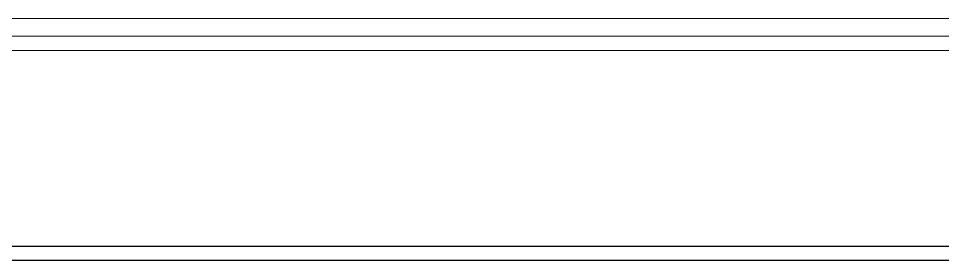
# Model space of a CAD drawing. Header units: millimetres. Extents: x -559267 to 5835, y 0 to 209897.
# Drawn here: x 1587.3 to 1691.5, y 3665 to 3692.2 of the extents above; entities that cross this region are included whole.
import ezdxf

# ---------------------------------------------------------------- set-up
doc = ezdxf.new("R2010")
doc.units = ezdxf.units.MM

# ---------------------------------------------------------------- blocks, each defined once
blk = doc.blocks.new('A$C33a7f11e')
at = {"color": 7, "linetype": 'Continuous', "lineweight": 25}
for p, q in [((20, 148), (330, 148)), ((330, 146.4), (20, 146.4))]:
    blk.add_line(p, q, dxfattribs=at)
blk = doc.blocks.new('*U216')
blk.add_blockref('A$C33a7f11e', (-12, 536.23))

msp = doc.modelspace()

# ---------------------------------------------------------------- linework, layer by layer
at = {"color": 7, "linetype": 'Continuous', "lineweight": 15}
for p, q in [((1891.48, 3692.25), (1491.48, 3692.25)), ((1887.41, 3690.25), (1493.61, 3690.25)), ((1493.61, 3688.65), (1887.41, 3688.65))]:
    msp.add_line(p, q, dxfattribs=at)

# ---------------------------------------------------------------- block references
msp.add_blockref('*U216', (1527.52, 2982.37))

doc.saveas('drawing.dxf')
